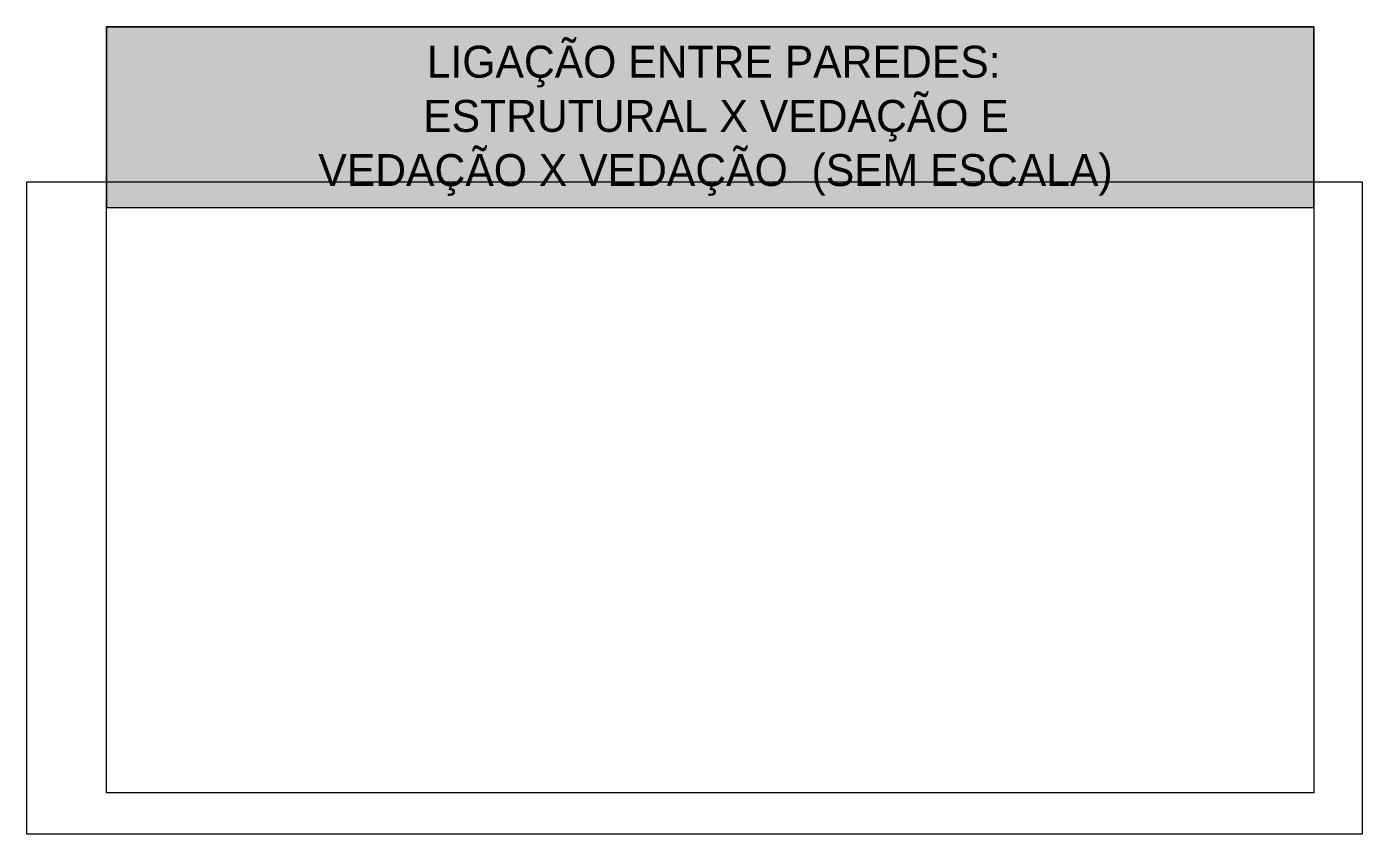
# Model space of a CAD drawing. Header units: centimetres. Extents: x 170 to 14001, y -2277 to 8860.
# Drawn here: x 8037 to 10548, y -103 to 1415 of the extents above; entities that cross this region are included whole.
import ezdxf

# ---------------------------------------------------------------- set-up
doc = ezdxf.new("R2010")
doc.units = ezdxf.units.CM
doc.linetypes.add('Tracejada', pattern=[0.635, 0.3175, -0.3175])
doc.layers.add('A-DETL-GENF-3', color=9, linetype='Continuous', lineweight=9, true_color=0xc0c0c0)
for name, color, linetype, lineweight in [('A-DETL-THIN', 7, 'Continuous', 9), ('G-ANNO-REFR', 7, 'Tracejada', 9), ('G-ANNO-TEXT', 7, 'Continuous', 9)]:
    doc.layers.add(name, color=color, linetype=linetype, lineweight=lineweight)
doc.styles.add('Bahnschrift_10', font='', dxfattribs={"height": 60})
doc.styles.get('Bahnschrift_10').set_extended_font_data('Bahnschrift')
picture_1 = doc.add_image_def('image3.pdf', size_in_pixel=(2157, 1053))

msp = doc.modelspace()

# ---------------------------------------------------------------- hatches: boundary and pattern name
at = {"layer": 'A-DETL-GENF-3'}
msp.add_hatch(color=256, dxfattribs=at).paths.add_polyline_path([(10456.8, 1074.9), (10456.8, 1414.9), (8186.8, 1414.9), (8186.8, 1074.9)])

# ---------------------------------------------------------------- linework, layer by layer
at = {"layer": 'A-DETL-THIN'}
for p, q in [((10456.8, 1414.9), (8186.8, 1414.9)), ((8186.8, 1414.9), (8186.8, 1074.9)), ((8186.8, 1414.9), (10456.8, 1414.9)), ((8186.8, -25.1), (8186.8, 1414.9)), ((10456.8, 1074.9), (10456.8, 1414.9)), ((10456.8, 1414.9), (10456.8, -25.1)), ((8186.8, 1074.9), (10456.8, 1074.9)), ((8186.8, 1074.9), (10456.8, 1074.9)), ((10456.8, -25.1), (8186.8, -25.1))]:
    msp.add_line(p, q, dxfattribs=at)

# ---------------------------------------------------------------- texts
at = {"layer": 'G-ANNO-TEXT', "char_height": 60, "attachment_point": 1, "style": 'Bahnschrift_10'}
for s, insert, width in [('LIGAÇÃO ENTRE PAREDES: ', (8788.6, 1379.2), 1281.097), ('ESTRUTURAL X VEDAÇÃO E ', (8781.9, 1277.3), 1295.527), ('VEDAÇÃO X VEDAÇÃO  (SEM ESCALA)', (8584.8, 1175.5), 1747.679)]:
    msp.add_mtext(s, dxfattribs=dict(at, insert=insert, width=width))

# ---------------------------------------------------------------- pictures from other files: only their frames are drawn
at = {"layer": 'G-ANNO-REFR'}
image = msp.add_image(picture_1, insert=(8036.5, -103), size_in_units=(2511.2, 1226.5), dxfattribs=at)
image.dxf.flags = 7

doc.saveas('drawing.dxf')
